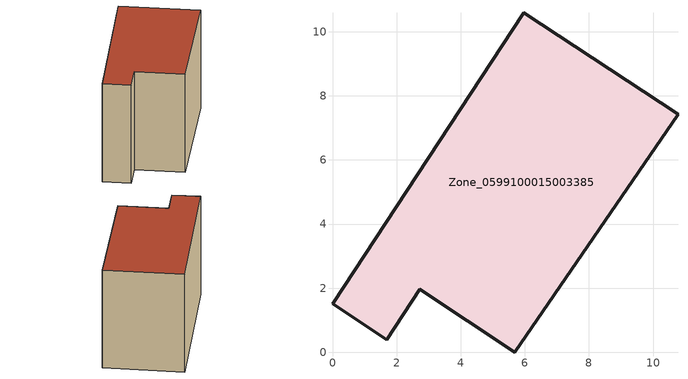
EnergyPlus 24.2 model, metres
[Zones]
Zone_0599100015003385
 floor ground (C_G): 5.96,10.6 10.78,7.43 5.69,0 2.72,1.96 1.7,0.4 0,1.51 z0.94
 wall outside (C_F): 10.78,7.43 5.96,10.6 0,1.51 1.7,0.4 2.72,1.96 5.69,0 10.78,7.43 z0.94:8.75
 roof outside (C_R): 5.96,10.6 0,1.51 1.7,0.4 2.72,1.96 5.69,0 10.78,7.43 z8.75
[BUILDING]
Pand.0599100015003385: North Axis=0; Terrain=City; Loads Convergence Tolerance Value=0.04; Temperature Convergence Tolerance Value=0.4; Solar Distribution=FullExterior; Maximum Number of Warmup Days=25; Minimum Number of Warmup Days=1
[Site:Location]
Rotterdam.The.Hague.AP_ZH_NLD Design_Conditions: Latitude=51.96; Longitude=4.45; Time Zone=1; Elevation=-4.5
[SITE:GROUNDTEMPERATURE:BUILDINGSURFACE]
18, 18, 18, 18, 18, 18, 18, 18, 18, 18, 18, 18
[MATERIAL] Thermal Absorptance=0.9; Solar Absorptance=0.7; Visible Absorptance=0.7
Name | Roughness | Thickness | Conductivity | Density | Specific Heat
G.TI.1965-1974 | MediumSmooth | 0.15 | 0.882353 | 540 | 1210
F.TI.1965-1974 | Rough | 0.3 | 0.697674 | 1920 | 840
R.TI.1965-1974 | MediumRough | 0.2 | 0.232558 | 1500 | 1000
[CONSTRUCTION]
C_G: G.TI.1965-1974
C_F: F.TI.1965-1974
C_R: R.TI.1965-1974
[ZONE]
Zone_0599100015003385: Type=1; Multiplier=1; Ceiling Height=Autocalculate; Volume=Autocalculate; Floor Area=autocalculate; Part of Total Floor Area=Yes
[ZONEINFILTRATION:DESIGNFLOWRATE]
Infil_Zone_0599100015003385: Zone or ZoneList or Space or SpaceList=Zone_0599100015003385; Schedule=AlwaysOn; Design Flow Rate Calculation Method=Flow/Area; Flow Rate per Floor Area=0.003; Constant Term Coefficient=1; Temperature Term Coefficient=0; Velocity Term Coefficient=0; Velocity Squared Term Coefficient=0
[HVACTEMPLATE:ZONE:IDEALLOADSAIRSYSTEM]
Zone_0599100015003385: Maximum Heating Supply Air Temperature=50; Minimum Cooling Supply Air Temperature=13; Maximum Heating Supply Air Humidity Ratio=0.0156; Minimum Cooling Supply Air Humidity Ratio=0.0077; Heating Limit=NoLimit; Cooling Limit=NoLimit; Dehumidification Control Type=ConstantSensibleHeatRatio; Cooling Sensible Heat Ratio=0.7; Dehumidification Setpoint=60; Humidification Control Type=None; Humidification Setpoint=30; Outdoor Air Method=None; Outdoor Air Flow Rate per Person=0.00944; Outdoor Air Flow Rate per Zone Floor Area=0; Outdoor Air Flow Rate per Zone=0; Demand Controlled Ventilation Type=None; Outdoor Air Economizer Type=NoEconomizer; Heat Recovery Type=None; Sensible Heat Recovery Effectiveness=0.7; Latent Heat Recovery Effectiveness=0.65
[ZONECONTROL:THERMOSTAT]
ThermostatControl_Zone_0599100015003385: Zone or ZoneList=Zone_0599100015003385; Control Type Schedule=DualSetpointControlType; Control 1=Thermostat_Zone_0599100015003385; Temperature Difference Between Cutout And Setpoint=0
[THERMOSTATSETPOINT:DUALSETPOINT]
Thermostat_Zone_0599100015003385: Heating Setpoint Temperature Schedule=HeatingSetpoint_Zone_0599100015003385; Cooling Setpoint Temperature Schedule=CoolingSetpoint_Zone_0599100015003385
[SCHEDULE:COMPACT]
HeatingSetpoint_Zone_0599100015003385: Through: 12/31, For: AllDays, Until: 24:00, 21
CoolingSetpoint_Zone_0599100015003385: Through: 12/31, For: AllDays, Until: 24:00, 24
DualSetpointControlType: Through: 12/31, For: AllDays, Until: 24:00, 4
AlwaysOn: Through: 12/31, For: AllDays, Until: 24:00, 1
